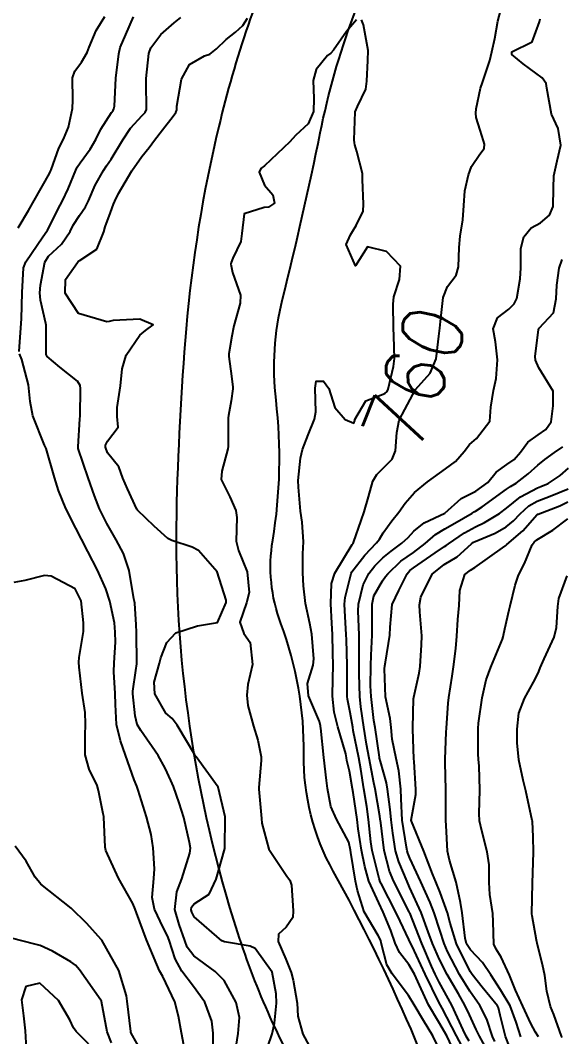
# Model space of a CAD drawing. Header units: metres. Extents: x 307586 to 320046, y 7427249 to 7434250.
# Drawn here: x 318344.8 to 318380, y 7430465.6 to 7430531.6 of the extents above; entities that cross this region are included whole.
import ezdxf
from ezdxf.enums import TextEntityAlignment as Align

# ---------------------------------------------------------------- set-up
doc = ezdxf.new("R2010")
doc.units = ezdxf.units.M
doc.header["$MEASUREMENT"] = 0
for name, color, linetype in [('Cotas', 45, 'Continuous'), ('Curvas de Nivel 1m', 11, 'Continuous'), ('Curvas de Nivel 5m', 15, 'Continuous'), ('Vias Primárias', 230, 'Continuous')]:
    doc.layers.add(name, color=color, linetype=linetype)
doc.styles.add('Style-STANDARD', font='STANDARD.shx')

msp = doc.modelspace()

# ---------------------------------------------------------------- linework, layer by layer
at = {"layer": 'Curvas de Nivel 1m', "flags": 128}
for points, elevation in [([(318344.656, 7430518.166), (318345.333, 7430519.29), (318345.716, 7430519.944), (318346.7, 7430521.683), (318346.781, 7430521.85), (318346.81, 7430521.929), (318347.311, 7430523.33), (318347.608, 7430523.921), (318347.948, 7430524.704), (318348.202, 7430525.916), (318348.219, 7430526.455), (318348.211, 7430527.916), (318348.351, 7430528.343), (318348.788, 7430528.925), (318349.152, 7430529.553), (318349.281, 7430529.905), (318349.737, 7430530.978), (318350.306, 7430531.895)], 756), ([(318344.73, 7430510.123), (318344.871, 7430511.956), (318344.876, 7430512.246), (318344.92, 7430513.955), (318345.017, 7430515.564), (318345.155, 7430515.952), (318346.28, 7430517.566), (318346.531, 7430517.932), (318346.578, 7430518.007), (318346.656, 7430518.156), (318347.249, 7430519.35), (318347.548, 7430519.921), (318347.915, 7430520.693), (318348.414, 7430521.913), (318348.512, 7430522.105), (318348.708, 7430522.388), (318349.356, 7430523.264), (318349.724, 7430523.9), (318350.057, 7430524.573), (318350.749, 7430525.646), (318350.85, 7430525.79), (318350.901, 7430525.888), (318350.928, 7430526.061), (318351.03, 7430527.886), (318351.209, 7430529.471), (318351.308, 7430529.882), (318351.667, 7430530.733), (318352.176, 7430531.87)], 757), ([(318358.858, 7430464.94), (318358.985, 7430465.776), (318359.07, 7430466.801), (318358.862, 7430467.778), (318358.074, 7430469.215), (318357.492, 7430469.796), (318356.093, 7430470.826), (318355.675, 7430471.393), (318355.511, 7430471.819), (318355.145, 7430472.856), (318354.864, 7430473.829), (318354.986, 7430474.981), (318355.318, 7430475.823), (318355.849, 7430477.494), (318355.873, 7430477.814), (318355.815, 7430478.179), (318355.444, 7430479.821), (318355.156, 7430480.769), (318354.775, 7430481.832), (318354.61, 7430482.218), (318354.235, 7430483.018), (318353.778, 7430483.845), (318352.645, 7430485.478), (318352.42, 7430485.859), (318352.278, 7430486.417), (318352.121, 7430487.862), (318352.123, 7430488.034), (318352.316, 7430489.37), (318352.384, 7430489.797), (318352.391, 7430489.859), (318352.379, 7430491.824), (318352.378, 7430491.86), (318352.348, 7430492.333), (318352.255, 7430493.754), (318352.235, 7430493.862), (318352.196, 7430494.032), (318351.883, 7430495.868), (318351.517, 7430496.987), (318351.05, 7430497.88), (318350.429, 7430498.936), (318349.954, 7430499.895), (318349.629, 7430500.72), (318349.212, 7430501.903), (318348.582, 7430503.809), (318348.57, 7430503.909), (318348.685, 7430505.734), (318348.697, 7430505.908), (318348.726, 7430507.713), (318348.701, 7430507.908), (318348.537, 7430508.186), (318347.385, 7430509.087), (318346.561, 7430509.782), (318346.498, 7430509.931), (318346.484, 7430511.834), (318346.467, 7430511.932), (318346.118, 7430513.457), (318346.087, 7430513.938), (318346.122, 7430514.425), (318346.393, 7430515.934), (318346.637, 7430516.314), (318347.48, 7430517.086), (318348.045, 7430517.916), (318348.252, 7430518.321), (318348.669, 7430518.956), (318349.06, 7430519.523), (318349.236, 7430519.904), (318349.672, 7430520.921), (318350.214, 7430521.895), (318350.409, 7430522.19), (318350.71, 7430522.628), (318351.479, 7430523.879), (318351.974, 7430524.632), (318352.747, 7430525.462), (318352.943, 7430525.665), (318353.021, 7430525.857), (318352.997, 7430527.632), (318353, 7430527.858), (318353.165, 7430529.489), (318353.291, 7430529.855), (318353.943, 7430530.717), (318354.819, 7430531.476), (318355.252, 7430531.834)], 758), ([(318360.903, 7430464.867), (318361.208, 7430465.748), (318361.353, 7430466.434), (318361.491, 7430467.746), (318361.458, 7430468.35), (318361.19, 7430469.749), (318360.098, 7430471.291), (318359.772, 7430471.438), (318358.102, 7430471.727), (318357.926, 7430471.792), (318356.118, 7430473.357), (318355.963, 7430473.654), (318355.92, 7430473.813), (318355.949, 7430473.989), (318356.129, 7430474.192), (318357.106, 7430474.833), (318357.564, 7430475.796), (318357.682, 7430476.27), (318358.118, 7430477.791), (318358.126, 7430477.838), (318358.131, 7430479.791), (318358.131, 7430479.863), (318357.682, 7430481.795), (318356.242, 7430483.766), (318356.228, 7430483.795), (318356.215, 7430483.81), (318356.158, 7430483.897), (318355.013, 7430485.829), (318354.686, 7430486.243), (318354.281, 7430486.602), (318353.56, 7430487.847), (318353.529, 7430488.623), (318353.868, 7430489.845), (318353.963, 7430490.207), (318354.336, 7430491.185), (318354.926, 7430491.831), (318356.348, 7430492.274), (318357.646, 7430492.501), (318358.208, 7430493.792), (318358.203, 7430493.954), (318357.614, 7430495.798), (318356.407, 7430497.175), (318355.993, 7430497.401), (318354.675, 7430497.836), (318354.415, 7430497.957), (318353.522, 7430498.754), (318352.442, 7430499.793), (318352.398, 7430499.861), (318351.773, 7430501.187), (318351.485, 7430501.875), (318351.217, 7430502.625), (318350.479, 7430503.527), (318350.343, 7430503.891), (318350.348, 7430504.029), (318350.489, 7430504.28), (318351.184, 7430505.198), (318351.11, 7430505.881), (318351.104, 7430506.466), (318351.328, 7430507.878), (318351.429, 7430508.997), (318351.698, 7430509.873), (318352.576, 7430511.178), (318352.961, 7430511.474), (318353.443, 7430511.851), (318352.586, 7430512.215), (318350.84, 7430512.141), (318350.585, 7430512.068), (318350.433, 7430512.043), (318348.59, 7430512.589), (318347.72, 7430513.919), (318347.747, 7430514.787), (318348.52, 7430515.911), (318348.573, 7430515.972), (318348.634, 7430516.021), (318349.781, 7430516.759), (318350.247, 7430517.894), (318350.338, 7430518.213), (318350.672, 7430519.157), (318350.881, 7430519.686), (318350.966, 7430519.886), (318351.205, 7430520.399), (318352.062, 7430521.87), (318352.712, 7430522.802), (318353.189, 7430523.384), (318353.539, 7430523.852), (318354.055, 7430524.525), (318354.747, 7430525.418), (318354.937, 7430525.65), (318354.986, 7430525.837), (318354.996, 7430526.077), (318355.292, 7430527.832), (318355.825, 7430528.787), (318356.796, 7430529.333), (318357.145, 7430529.459), (318357.577, 7430529.802), (318358.21, 7430530.395), (318358.814, 7430530.89), (318359.289, 7430531.314), (318359.602, 7430531.782)], 759), ([(318366.698, 7430531.692), (318366.032, 7430530.919), (318365.19, 7430529.714), (318365.008, 7430529.508), (318364.797, 7430529.355), (318364.056, 7430528.456), (318363.875, 7430527.729), (318363.913, 7430526.577), (318363.896, 7430525.729), (318363.545, 7430524.928), (318362.73, 7430524.19), (318362.519, 7430523.95), (318362.355, 7430523.746), (318360.707, 7430522.191), (318360.466, 7430522.012), (318360.352, 7430521.774), (318360.694, 7430520.921), (318361.237, 7430520.311), (318361.342, 7430519.76), (318360.952, 7430519.493), (318360.679, 7430519.481), (318359.379, 7430519.076), (318359.219, 7430517.784), (318359.17, 7430517.262), (318358.637, 7430516.184), (318358.522, 7430515.903), (318358.513, 7430515.791), (318358.625, 7430515.249), (318359.142, 7430513.785), (318359.123, 7430513.259), (318358.71, 7430511.789), (318358.689, 7430511.682), (318358.576, 7430511.108), (318358.383, 7430509.974), (318358.378, 7430509.792), (318358.544, 7430508.517), (318358.643, 7430507.789), (318358.642, 7430507.679), (318358.524, 7430506.904), (318358.355, 7430505.951), (318358.34, 7430505.792), (318358.328, 7430503.949), (318358.312, 7430503.792), (318357.924, 7430502.34), (318357.87, 7430501.796), (318358.452, 7430500.668), (318358.836, 7430499.786), (318358.909, 7430499.312), (318358.864, 7430497.785), (318359.012, 7430497.179), (318359.566, 7430495.778), (318359.71, 7430494.439), (318359.529, 7430493.778), (318359.085, 7430492.517), (318359.362, 7430491.775), (318359.762, 7430491.194), (318359.926, 7430489.766), (318359.606, 7430488.468), (318359.546, 7430487.771), (318359.617, 7430487.101), (318359.989, 7430485.764), (318360.259, 7430484.841), (318360.473, 7430483.758), (318360.481, 7430483.517), (318360.328, 7430481.759), (318360.33, 7430481.651), (318360.503, 7430479.757), (318360.518, 7430479.437), (318360.983, 7430477.752), (318362.156, 7430476.002), (318362.349, 7430475.738), (318362.462, 7430475.423), (318362.566, 7430473.736), (318362.541, 7430473.313), (318362.112, 7430472.68), (318361.619, 7430472.233), (318361.584, 7430471.745), (318362.092, 7430470.604), (318362.426, 7430469.737), (318362.572, 7430469.238), (318362.823, 7430467.732), (318362.88, 7430466.897), (318363.191, 7430465.728), (318364.01, 7430464.202)], 759), ([(318372.025, 7430464.85), (318371.65, 7430465.624), (318371.056, 7430466.617), (318370.431, 7430467.636), (318370.062, 7430468.25), (318369.02, 7430469.656), (318368.667, 7430470.239), (318368.304, 7430471.667), (318368.262, 7430471.825), (318368.108, 7430472.132), (318367.187, 7430473.679), (318366.762, 7430475.066), (318366.627, 7430475.685), (318366.32, 7430477.54), (318366.299, 7430477.689), (318366.181, 7430478.205), (318365.379, 7430479.702), (318365.027, 7430480.524), (318364.804, 7430481.711), (318364.737, 7430482.221), (318364.569, 7430483.715), (318364.376, 7430485.614), (318364.35, 7430485.719), (318364.339, 7430485.784), (318364.276, 7430486.06), (318363.563, 7430487.727), (318363.504, 7430488.529), (318363.867, 7430489.725), (318363.915, 7430490.136), (318363.776, 7430491.726), (318363.649, 7430492.428), (318363.359, 7430493.73), (318363.228, 7430494.884), (318363.189, 7430495.732), (318363.185, 7430496.953), (318363.237, 7430497.732), (318363.144, 7430499.021), (318363.042, 7430499.734), (318362.905, 7430501.289), (318362.896, 7430501.736), (318363.034, 7430503.178), (318363.169, 7430503.733), (318363.535, 7430504.692), (318363.956, 7430505.726), (318364.049, 7430506.193), (318363.999, 7430507.725), (318364.071, 7430508.194), (318364.54, 7430508.197), (318364.877, 7430507.715), (318365.285, 7430506.473), (318365.94, 7430505.699), (318366.51, 7430505.464), (318366.569, 7430505.633), (318366.58, 7430505.689), (318367.291, 7430506.916), (318368.53, 7430507.394), (318368.689, 7430507.511), (318368.756, 7430507.668), (318369.089, 7430509.131), (318369.171, 7430509.664), (318369.123, 7430511.119), (318369.086, 7430511.665), (318369.075, 7430513.188), (318369.12, 7430513.665), (318369.482, 7430514.803), (318369.551, 7430515.661), (318368.642, 7430516.614), (318367.402, 7430516.926), (318366.633, 7430515.69), (318366.02, 7430517.073), (318366.301, 7430517.695), (318366.428, 7430517.922), (318366.662, 7430518.299), (318367.116, 7430519.246), (318367.135, 7430519.685), (318367.076, 7430521.31), (318367.068, 7430521.686), (318366.717, 7430523.128), (318366.587, 7430523.557), (318366.555, 7430523.693), (318366.532, 7430523.887), (318366.608, 7430525.692), (318366.756, 7430526.038), (318367.29, 7430527.163), (318367.362, 7430527.684), (318367.429, 7430529.048), (318367.451, 7430529.684), (318367.144, 7430531.363), (318367.009, 7430531.688)], 759), ([(318374.018, 7430464.087), (318373.199, 7430465.608), (318372.258, 7430467.411), (318372.149, 7430467.619), (318372.056, 7430467.808), (318371.151, 7430469.629), (318370.301, 7430471.438), (318370.212, 7430471.639), (318370.105, 7430471.881), (318369.534, 7430473.066), (318369.255, 7430473.653), (318368.286, 7430475.533), (318368.214, 7430475.669), (318368.197, 7430475.713), (318368.155, 7430475.853), (318367.708, 7430477.675), (318367.615, 7430478.242), (318367.474, 7430479.677), (318367.355, 7430480.535), (318367.171, 7430481.681), (318366.965, 7430482.953), (318366.831, 7430483.684), (318366.481, 7430485.477), (318366.444, 7430485.688), (318366.282, 7430486.641), (318366.105, 7430487.507), (318366.086, 7430487.693), (318366.083, 7430487.907), (318366.074, 7430489.694), (318366.037, 7430491.391), (318366.023, 7430491.695), (318365.931, 7430493.269), (318365.909, 7430493.697), (318365.945, 7430494.121), (318366.342, 7430495.691), (318366.394, 7430495.796), (318367.224, 7430496.863), (318367.991, 7430497.674), (318368.178, 7430497.911), (318368.423, 7430498.324), (318368.998, 7430499.101), (318369.453, 7430499.66), (318369.86, 7430500.245), (318370.456, 7430500.939), (318371.317, 7430501.637), (318372.476, 7430502.483), (318373.135, 7430502.962), (318373.694, 7430503.608), (318374.037, 7430504.065), (318374.502, 7430504.462), (318375.372, 7430505.587), (318375.442, 7430506.506), (318375.61, 7430507.584), (318375.774, 7430508.352), (318375.864, 7430509.58), (318375.73, 7430510.738), (318375.575, 7430511.585), (318375.875, 7430512.299), (318376.602, 7430512.87), (318376.96, 7430513.214), (318377.123, 7430513.565), (318377.345, 7430514.843), (318377.381, 7430515.563), (318377.39, 7430516.818), (318377.573, 7430517.561), (318378.063, 7430518.155), (318378.667, 7430518.479), (318379.241, 7430518.977), (318379.489, 7430519.542), (318379.501, 7430520.736), (318379.522, 7430521.542), (318379.748, 7430522.509), (318379.981, 7430523.538), (318379.824, 7430524.619), (318379.381, 7430525.544), (318379.074, 7430527.242), (318379.028, 7430527.547), (318378.778, 7430527.911), (318377.531, 7430528.823), (318376.801, 7430529.438), (318376.789, 7430529.57), (318376.803, 7430529.607), (318378.113, 7430530.253), (318378.602, 7430531.552), (318378.641, 7430531.737)], 761), ([(318374.03, 7430465.261), (318373.831, 7430465.602), (318373.635, 7430466.006), (318372.889, 7430467.612), (318372.075, 7430469.113), (318371.807, 7430469.623), (318371.565, 7430470.148), (318370.936, 7430471.632), (318370.151, 7430473.611), (318370.137, 7430473.64), (318370.123, 7430473.675), (318369.109, 7430475.656), (318368.829, 7430476.33), (318368.487, 7430477.665), (318368.241, 7430479.631), (318368.239, 7430479.669), (318368.234, 7430479.7), (318368.205, 7430479.891), (318367.896, 7430481.673), (318367.826, 7430482.075), (318367.509, 7430483.677), (318367.343, 7430484.592), (318367.167, 7430485.681), (318366.966, 7430487.003), (318366.899, 7430487.684), (318366.872, 7430489.127), (318366.869, 7430489.685), (318366.868, 7430491.154), (318366.865, 7430491.685), (318366.807, 7430493.237), (318366.827, 7430493.685), (318367.129, 7430494.935), (318367.494, 7430495.679), (318367.887, 7430496.186), (318368.403, 7430496.691), (318368.946, 7430497.126), (318369.644, 7430497.658), (318370.046, 7430498.026), (318370.425, 7430498.442), (318371.09, 7430498.984), (318372.443, 7430499.603), (318373.495, 7430500.567), (318374.457, 7430501.023), (318375.236, 7430501.588), (318375.788, 7430502.266), (318376.481, 7430502.767), (318376.957, 7430503.094), (318377.356, 7430503.561), (318377.846, 7430504.21), (318378.504, 7430504.703), (318379.015, 7430505.038), (318379.368, 7430505.541), (318379.483, 7430506.581), (318379.479, 7430507.541), (318378.555, 7430509.047), (318378.348, 7430509.552), (318378.327, 7430509.791), (318378.534, 7430511.55), (318378.549, 7430511.585), (318378.584, 7430511.624), (318379.507, 7430512.634), (318379.684, 7430513.539), (318379.737, 7430514.424), (318379.874, 7430515.538), (318380.074, 7430516.1)], 762), ([(318357.351, 7430464.458), (318357.35, 7430465.797), (318357.263, 7430466.575), (318356.808, 7430467.802), (318356.068, 7430468.835), (318355.309, 7430469.822), (318354.885, 7430470.622), (318354.495, 7430471.834), (318354.391, 7430472.121), (318354.111, 7430472.669), (318353.536, 7430473.846), (318353.379, 7430474.603), (318353.497, 7430475.847), (318353.53, 7430476.475), (318353.459, 7430477.847), (318353.32, 7430478.714), (318353.018, 7430479.852), (318352.478, 7430481.6), (318352.386, 7430481.858), (318352.227, 7430482.258), (318351.643, 7430483.866), (318351.334, 7430484.791), (318351.073, 7430485.872), (318351.004, 7430487.155), (318350.98, 7430487.873), (318350.891, 7430489.297), (318350.907, 7430489.874), (318350.992, 7430491.217), (318350.991, 7430491.874), (318350.937, 7430492.463), (318350.636, 7430493.886), (318350.375, 7430494.682), (318349.825, 7430495.896), (318349.207, 7430497.1), (318348.795, 7430497.906), (318348.424, 7430498.623), (318347.765, 7430499.917), (318347.298, 7430501.078), (318347.028, 7430501.924), (318346.482, 7430503.818), (318346.448, 7430503.896), (318346.432, 7430503.931), (318346.389, 7430504.027), (318345.622, 7430505.943), (318345.442, 7430506.866), (318345.345, 7430507.948), (318344.907, 7430509.605), (318344.755, 7430509.957)], 757), ([(318375.179, 7430464.737), (318374.69, 7430465.59), (318374.478, 7430466.034), (318374.047, 7430466.983), (318373.74, 7430467.603), (318373.321, 7430468.35), (318372.584, 7430469.615), (318372.093, 7430470.579), (318371.639, 7430471.625), (318371.35, 7430472.389), (318370.894, 7430473.632), (318370.148, 7430475.292), (318369.978, 7430475.643), (318369.439, 7430476.924), (318369.237, 7430477.654), (318369.059, 7430478.787), (318368.955, 7430479.659), (318368.885, 7430480.335), (318368.715, 7430481.663), (318368.633, 7430482.07), (318368.241, 7430483.464), (318368.188, 7430483.671), (318368.179, 7430483.735), (318367.893, 7430485.674), (318367.826, 7430486.126), (318367.637, 7430487.677), (318367.608, 7430488.373), (318367.626, 7430489.677), (318367.644, 7430490.363), (318367.715, 7430491.676), (318367.711, 7430492.315), (318367.701, 7430493.677), (318367.823, 7430494.223), (318368.386, 7430495.197), (318368.581, 7430495.478), (318368.728, 7430495.667), (318369.584, 7430496.476), (318370.407, 7430497.055), (318371.164, 7430497.639), (318371.833, 7430498.217), (318372.427, 7430498.586), (318373.094, 7430498.952), (318374.21, 7430499.602), (318374.357, 7430499.687), (318374.444, 7430499.742), (318374.869, 7430500.016), (318376.459, 7430501.167), (318376.702, 7430501.327), (318377.072, 7430501.564), (318377.863, 7430502.166), (318378.48, 7430502.721), (318378.945, 7430503.087), (318379.586, 7430503.539), (318380.109, 7430503.921)], 763), ([(318375.694, 7430465.239), (318375.534, 7430465.577), (318375.167, 7430466.706), (318374.717, 7430467.59), (318374.067, 7430468.529), (318373.399, 7430469.607), (318372.62, 7430471.093), (318372.394, 7430471.617), (318372.112, 7430472.48), (318371.745, 7430473.624), (318371.481, 7430474.278), (318370.884, 7430475.633), (318370.168, 7430477.173), (318370.026, 7430477.496), (318369.987, 7430477.643), (318369.938, 7430477.882), (318369.671, 7430479.648), (318369.593, 7430481.025), (318369.564, 7430481.65), (318369.434, 7430482.851), (318369.273, 7430483.655), (318369.01, 7430484.91), (318368.946, 7430485.66), (318368.877, 7430486.259), (318368.585, 7430487.666), (318368.507, 7430489.48), (318368.525, 7430489.667), (318368.566, 7430489.907), (318368.868, 7430491.662), (318368.876, 7430492.192), (318369.012, 7430493.664), (318369.452, 7430494.584), (318369.986, 7430495.654), (318370.17, 7430495.877), (318370.397, 7430496.044), (318371.801, 7430497.024), (318372.411, 7430497.427), (318372.527, 7430497.504), (318372.682, 7430497.617), (318373.711, 7430498.32), (318374.429, 7430498.705), (318375.027, 7430498.998), (318375.998, 7430499.577), (318376.447, 7430499.934), (318377.358, 7430500.657), (318378.46, 7430501.244), (318378.679, 7430501.329), (318379.158, 7430501.543), (318379.95, 7430502.056), (318380.478, 7430502.524)], 764), ([(318377.381, 7430465.557), (318377.088, 7430466.514), (318376.681, 7430467.564), (318376.069, 7430468.609), (318375.441, 7430469.58), (318374.89, 7430470.387), (318374.099, 7430471.209), (318373.847, 7430471.603), (318373.752, 7430471.958), (318373.567, 7430473.606), (318373.459, 7430474.288), (318373.184, 7430475.61), (318372.748, 7430477.034), (318372.611, 7430477.616), (318372.528, 7430479.287), (318372.513, 7430479.617), (318372.503, 7430481.334), (318372.508, 7430481.617), (318372.46, 7430483.399), (318372.463, 7430483.618), (318372.529, 7430485.359), (318372.541, 7430485.617), (318372.649, 7430487.257), (318372.688, 7430487.616), (318372.913, 7430489.015), (318373.001, 7430489.613), (318373.146, 7430490.801), (318373.209, 7430491.611), (318373.28, 7430492.69), (318373.364, 7430493.61), (318373.413, 7430494.58), (318373.735, 7430495.607), (318374.11, 7430495.888), (318374.398, 7430496.069), (318376.182, 7430497.345), (318376.412, 7430497.499), (318376.447, 7430497.535), (318376.483, 7430497.569), (318377.524, 7430498.462), (318378.442, 7430499.51), (318378.463, 7430499.53), (318378.502, 7430499.549), (318379.912, 7430500.071), (318380.451, 7430500.345)], 766), ([(318378.53, 7430465.543), (318378.349, 7430465.858), (318378.042, 7430466.43), (318377.505, 7430467.555), (318377.038, 7430468.59), (318376.641, 7430469.564), (318376.095, 7430470.734), (318375.78, 7430471.256), (318375.632, 7430471.577), (318375.587, 7430473.04), (318375.563, 7430473.579), (318375.37, 7430474.806), (318375.326, 7430475.582), (318375.321, 7430476.739), (318375.201, 7430477.585), (318374.839, 7430478.945), (318374.703, 7430479.592), (318374.682, 7430480.068), (318374.711, 7430481.593), (318374.668, 7430483.172), (318374.629, 7430483.594), (318374.61, 7430483.948), (318374.614, 7430485.595), (318374.637, 7430485.955), (318374.874, 7430487.591), (318375.134, 7430488.764), (318375.431, 7430489.583), (318376.186, 7430491.417), (318376.235, 7430491.572), (318376.256, 7430491.66), (318376.351, 7430492.088), (318376.62, 7430493.316), (318376.685, 7430493.567), (318377.019, 7430494.932), (318377.237, 7430495.562), (318377.619, 7430496.34), (318378.127, 7430497.553), (318378.247, 7430497.72), (318378.418, 7430497.86), (318379.46, 7430498.507), (318380.438, 7430499.227)], 767), ([(318355.607, 7430464.218), (318355.295, 7430465.821), (318355.112, 7430466.892), (318354.868, 7430467.828), (318354.077, 7430469.465), (318353.869, 7430469.842), (318353.685, 7430470.246), (318353.03, 7430471.851), (318352.358, 7430473.62), (318352.277, 7430473.858), (318352.128, 7430474.222), (318351.196, 7430475.87), (318350.374, 7430477.675), (318350.325, 7430477.878), (318350.24, 7430479.842), (318350.235, 7430479.88), (318350.205, 7430480.053), (318349.906, 7430481.57), (318349.8, 7430481.886), (318349.295, 7430482.956), (318349.036, 7430483.898), (318349.028, 7430485.132), (318349.055, 7430485.898), (318349.021, 7430486.64), (318348.827, 7430487.902), (318348.642, 7430489.582), (318348.619, 7430489.906), (318348.638, 7430490.217), (318348.913, 7430491.901), (318348.928, 7430492.483), (318348.771, 7430493.906), (318348.375, 7430494.686), (318346.805, 7430495.507), (318346.387, 7430495.545), (318345.107, 7430495.224), (318344.38, 7430495.092)], 756), ([(318380.067, 7430465.52), (318380.034, 7430465.6), (318379.534, 7430467.014), (318379.319, 7430467.531), (318379.078, 7430468.525), (318378.946, 7430469.537), (318378.802, 7430470.251), (318378.46, 7430471.545), (318378.398, 7430471.836), (318378.131, 7430473.421), (318378.108, 7430473.55), (318378.108, 7430473.576), (318378.153, 7430475.55), (318378.206, 7430477.55), (318378.188, 7430478.55), (318378.133, 7430479.551), (318378.125, 7430479.629), (318377.713, 7430481.555), (318377.544, 7430482.246), (318377.262, 7430483.56), (318377.155, 7430484.67), (318377.137, 7430485.561), (318377.248, 7430486.596), (318377.62, 7430487.557), (318377.863, 7430487.991), (318378.312, 7430488.813), (318378.551, 7430489.315), (318378.651, 7430489.545), (318378.91, 7430490.123), (318379.55, 7430491.532), (318379.706, 7430492.177), (318379.789, 7430493.536), (318379.859, 7430494.054), (318380.393, 7430495.53)], 768), ([(318350.741, 7430465.154), (318350.456, 7430465.876), (318350.09, 7430467.843), (318350.084, 7430467.88), (318350.054, 7430467.938), (318348.651, 7430469.901), (318348.388, 7430470.207), (318348.088, 7430470.428), (318346.898, 7430471.119), (318346.098, 7430471.481), (318345.745, 7430471.581), (318344.225, 7430471.958)], 754), ([(318350.009, 7430464.316), (318348.438, 7430465.904), (318348.268, 7430466.14), (318348.04, 7430466.653), (318347.297, 7430467.918), (318346.07, 7430469.047), (318345.176, 7430468.833), (318344.879, 7430467.948), (318345.018, 7430466.921), (318345.124, 7430465.944), (318345.192, 7430464.766)], 753)]:
    msp.add_lwpolyline(points, dxfattribs=dict(at, elevation=elevation))
at = {"layer": 'Curvas de Nivel 5m', "flags": 128}
for points, elevation in [([(318373.077, 7430464.555), (318372.571, 7430465.615), (318372.042, 7430466.516), (318371.375, 7430467.627), (318370.788, 7430468.917), (318370.472, 7430469.636), (318370.089, 7430470.26), (318369.49, 7430471.042), (318369.209, 7430471.653), (318368.913, 7430472.46), (318368.419, 7430473.666), (318368.132, 7430474.267), (318367.48, 7430475.677), (318367.223, 7430476.619), (318367.023, 7430477.682), (318366.805, 7430479.073), (318366.73, 7430479.685), (318366.472, 7430481.436), (318366.432, 7430481.688), (318366.234, 7430482.834), (318366.069, 7430483.52), (318366.037, 7430483.693), (318365.985, 7430483.956), (318365.466, 7430485.702), (318365.241, 7430486.664), (318365.136, 7430487.707), (318365.155, 7430488.862), (318365.165, 7430489.707), (318365.152, 7430490.528), (318365.119, 7430491.708), (318365.084, 7430492.443), (318365.02, 7430493.71), (318365.062, 7430495.03), (318365.273, 7430495.707), (318366.412, 7430497.564), (318366.466, 7430497.636), (318366.5, 7430497.689), (318366.993, 7430499.126), (318367.195, 7430499.682), (318367.468, 7430500.665), (318367.761, 7430501.677), (318368.02, 7430502.122), (318368.472, 7430502.564), (318369.017, 7430503.125), (318369.23, 7430503.663), (318369.306, 7430504.857), (318369.474, 7430505.66), (318369.83, 7430506.347), (318370.533, 7430507.65), (318371.486, 7430508.699), (318371.872, 7430509.63), (318372.055, 7430511.105), (318372.11, 7430511.627), (318372.156, 7430512.06), (318372.338, 7430513.624), (318372.62, 7430514.338), (318373.165, 7430515.077), (318373.327, 7430515.613), (318373.378, 7430516.88), (318373.434, 7430517.612), (318373.611, 7430518.669), (318373.684, 7430519.61), (318373.749, 7430520.553), (318373.98, 7430521.607), (318374.176, 7430522.141), (318374.723, 7430522.955), (318375.004, 7430523.321), (318375.012, 7430523.596), (318374.954, 7430523.816), (318374.742, 7430524.509), (318374.483, 7430525.336), (318374.449, 7430525.603), (318374.475, 7430525.884), (318374.769, 7430527.249), (318374.881, 7430527.598), (318375.356, 7430529.03), (318375.488, 7430529.59), (318375.692, 7430530.467), (318375.896, 7430531.584), (318376.088, 7430532.328)], 760), ([(318376.623, 7430464.968), (318376.39, 7430465.566), (318376.047, 7430466.961), (318375.925, 7430467.445), (318375.864, 7430467.573), (318374.878, 7430468.78), (318374.225, 7430469.598), (318374.163, 7430469.678), (318374.085, 7430469.795), (318373.193, 7430471.609), (318372.776, 7430472.953), (318372.618, 7430473.615), (318372.143, 7430474.948), (318371.854, 7430475.623), (318371.636, 7430476.147), (318371.066, 7430477.631), (318370.262, 7430479.58), (318370.255, 7430479.639), (318370.542, 7430481.314), (318370.556, 7430481.637), (318370.434, 7430483.445), (318370.425, 7430483.638), (318370.361, 7430485.549), (318370.358, 7430485.639), (318370.401, 7430487.53), (318370.418, 7430487.639), (318370.759, 7430489.193), (318370.823, 7430489.635), (318370.928, 7430491.043), (318370.931, 7430491.634), (318370.819, 7430493.182), (318370.789, 7430493.644), (318370.865, 7430494.138), (318371.623, 7430495.632), (318372.399, 7430496.263), (318373.245, 7430496.771), (318374.175, 7430497.602), (318374.306, 7430497.709), (318374.415, 7430497.763), (318375.704, 7430498.3), (318376.43, 7430498.708), (318376.906, 7430499.096), (318377.34, 7430499.561), (318377.913, 7430500.09), (318378.451, 7430500.381), (318379.297, 7430500.699), (318380.46, 7430501.191)], 765), ([(318353.12, 7430463.849), (318352.032, 7430465.8), (318352.004, 7430465.86), (318351.997, 7430465.896), (318351.765, 7430467.863), (318351.709, 7430468.213), (318351.229, 7430469.869), (318350.102, 7430471.836), (318350.084, 7430471.862), (318350.062, 7430471.881), (318349.145, 7430472.926), (318348.123, 7430473.91), (318346.146, 7430475.469), (318345.763, 7430475.936), (318345.188, 7430476.97), (318344.469, 7430477.956)], 755)]:
    msp.add_lwpolyline(points, dxfattribs=dict(at, elevation=elevation))
at = {"layer": 'Vias Primárias'}
msp.add_lwpolyline([(318430.652, 7430328.157, -0.003495), (318431.238, 7430339.131, 0.056191), (318430.812, 7430347.326, 0.017543), (318428.786, 7430357.357, -0.002691), (318424.576, 7430375.416, 0.043825), (318422.18, 7430382.866, 0.041271), (318416.693, 7430393.373, -0.023484), (318404.92, 7430414.087, 0.045275), (318395.86, 7430428.527, -0.014348), (318384.507, 7430444.357, 0.038334), (318375.189, 7430456.117, -0.085698), (318373.166, 7430459.234, 0.000661), (318370.237, 7430466.045, 0.025145), (318365.178, 7430476.315, -0.130943), (318363.259, 7430483.908, 0.093376), (318361.769, 7430492.421, -0.131641), (318361.236, 7430497.849, 0.070404), (318361.449, 7430506.948, -0.091093), (318361.874, 7430513.521, 0.011609), (318364.323, 7430524.323, -0.078256), (318369.81, 7430539.08, 0.011958)], format="xyb", dxfattribs=at)
msp.add_lwpolyline([(318430.652, 7430328.157, -0.003495), (318431.238, 7430339.131, 0.056191), (318430.812, 7430347.326, 0.017543), (318428.786, 7430357.357, -0.002691), (318424.576, 7430375.416, 0.043825), (318422.18, 7430382.866, 0.041271), (318416.693, 7430393.373, -0.023484), (318404.92, 7430414.087, 0.045275), (318395.86, 7430428.527, -0.014348), (318384.507, 7430444.357, 0.038334), (318375.189, 7430456.117, -0.085698), (318373.166, 7430459.234, 0.000661), (318370.237, 7430466.045, 0.025145), (318365.178, 7430476.315, -0.130943), (318363.259, 7430483.908, 0.093376), (318361.769, 7430492.421, -0.131641), (318361.236, 7430497.849, 0.070404), (318361.449, 7430506.948, -0.091093), (318361.874, 7430513.521, 0.011609), (318364.323, 7430524.323, -0.078256), (318369.81, 7430539.08, 0.011958)], format="xyb", dxfattribs=at)
at = {"layer": 'Vias Primárias', "elevation": 790.959}
msp.add_lwpolyline([(318362.131, 7430537.714, 0.046278), (318357.725, 7430524.751, 0.037684), (318355.601, 7430511.583, 0.015871), (318354.964, 7430499.538, 0.083304), (318358.944, 7430472.317, 0.056127), (318363.772, 7430461.606, 0.039842), (318367.654, 7430456.114, -0.003419), (318374.765, 7430447.464, -0.016257), (318382.781, 7430436.893, -0.044967), (318385.646, 7430431.962), (318389.101, 7430427.118, -0.037962), (318403.642, 7430403.062, 0.01826), (318409.339, 7430392.739, 0.001999), (318416.163, 7430381.479, -0.104087), (318418.772, 7430374.135), (318422.875, 7430353.466, -0.03535), (318424.525, 7430340.361), (318420.103, 7430307.535)], format="xyb", dxfattribs=at)
msp.add_lwpolyline([(318362.131, 7430537.714, 0.046278), (318357.725, 7430524.751, 0.037684), (318355.601, 7430511.583, 0.015871), (318354.964, 7430499.538, 0.083304), (318358.944, 7430472.317, 0.056127), (318363.772, 7430461.606, 0.039842), (318367.654, 7430456.114, -0.003419), (318374.765, 7430447.464, -0.016257), (318382.781, 7430436.893, -0.044967), (318385.646, 7430431.962), (318389.101, 7430427.118, -0.037962), (318403.642, 7430403.062, 0.01826), (318409.339, 7430392.739, 0.001999), (318416.163, 7430381.479, -0.104087), (318418.772, 7430374.135), (318422.875, 7430353.466, -0.03535), (318424.525, 7430340.361), (318420.103, 7430307.535)], format="xyb", dxfattribs=at)

# ---------------------------------------------------------------- texts
at = {"layer": 'Cotas', "style": 'Style-STANDARD'}
msp.add_text('760', height=4, rotation=68.46631, dxfattribs=at).set_placement((318370.479, 7430508.441, 760), align=Align.MIDDLE_CENTER)

doc.saveas('drawing.dxf')
